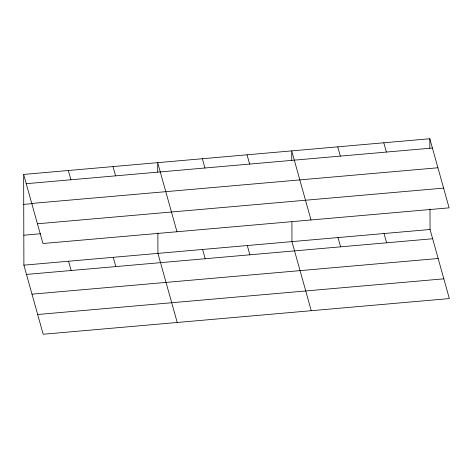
<?xml version="1.0" encoding="UTF-8"?>
<svg xmlns="http://www.w3.org/2000/svg" width="473" height="473" viewBox="0 0 473 473"><rect width="100%" height="100%" fill="white"/><g stroke="black" fill="none" stroke-linecap="round" stroke-linejoin="round"><path stroke-width="0.71" d="M23.65 174.431L429.815 138.749L449.108 207.842L42.942 243.518L23.65 174.431L23.892 265.158L43.185 334.251L449.35 298.569L430.058 229.482L430.004 209.031M26.24 183.701L432.405 148.025M31.75 203.443L437.921 167.767M23.727 204.366L32.519 203.597M37.432 223.782L443.597 188.106M23.81 235.217L40.66 233.739M23.892 265.158L430.058 229.482M26.482 274.429L432.647 238.753M31.993 294.171L438.158 258.495M37.669 314.51L443.84 278.834M383.786 142.793L386.376 152.07M384.029 233.52L386.618 242.797M337.752 146.837L340.341 156.114M337.994 237.564L340.584 246.841M311.009 219.975L291.723 150.881L291.746 160.377M311.252 310.702L291.959 241.608L291.912 221.89M247.042 154.807L249.632 164.078M247.284 245.534L249.874 254.805M202.361 158.733L204.951 168.004M202.604 249.46L205.193 258.731M176.979 231.746L157.686 162.653L157.71 172.148M177.215 322.474L157.929 253.38L157.87 232.935M113.006 166.579L115.595 175.855M113.248 257.306L115.838 266.583M68.331 170.505L70.92 179.775M68.567 261.232L71.157 270.503M429.815 138.749L429.845 148.244"/></g></svg>
